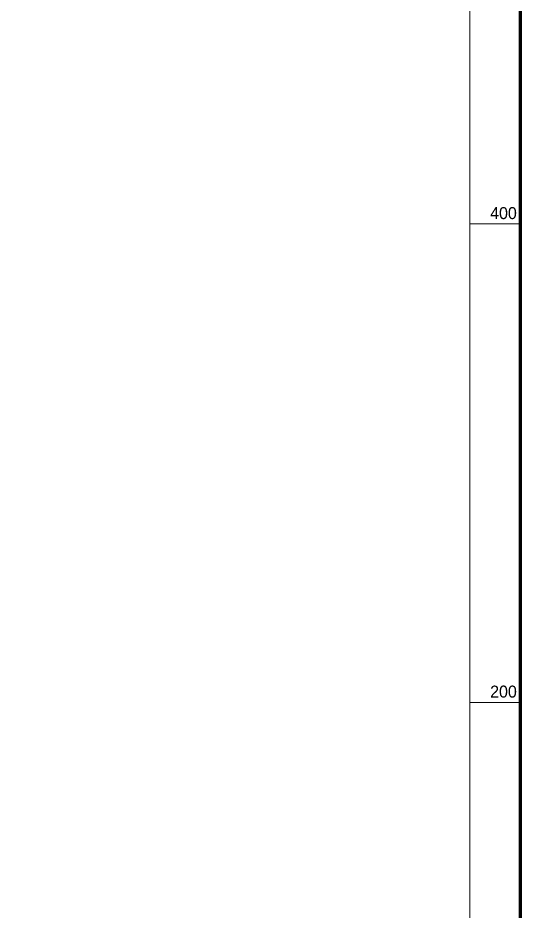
# Model space of a CAD drawing. Header units: metres. Extents: x 543779 to 545239, y 1834729 to 1836294.
# Drawn here: x 545011 to 545221, y 1835112.7 to 1835486.1 of the extents above; entities that cross this region are included whole.
import ezdxf
from ezdxf.enums import TextEntityAlignment as Align

# ---------------------------------------------------------------- set-up
doc = ezdxf.new("R2010")
doc.units = ezdxf.units.M
doc.header["$LTSCALE"] = 0.24
doc.layers.add('63', color=7, linetype='Continuous', lineweight=13)

msp = doc.modelspace()

# ---------------------------------------------------------------- linework, layer by layer
at = {"layer": '63'}
for p, q in [((545200, 1835400), (545221, 1835400)), ((545200, 1835200), (545221, 1835200))]:
    msp.add_line(p, q, dxfattribs=at)
at = {"layer": '63', "lineweight": 158}
msp.add_lwpolyline([(543779, 1836221), (545221, 1836221), (545221, 1834779), (543779, 1834779)], close=True, dxfattribs=at)
at = {"layer": '63'}
msp.add_lwpolyline([(543800, 1836200), (545200, 1836200), (545200, 1834800), (543800, 1834800)], close=True, dxfattribs=at)

# ---------------------------------------------------------------- texts
for s, p in [('400', (545219.613, 1835402)), ('200', (545219.613, 1835202))]:
    msp.add_text(s, height=5, dxfattribs=at).set_placement(p, align=Align.RIGHT)

doc.saveas('drawing.dxf')
